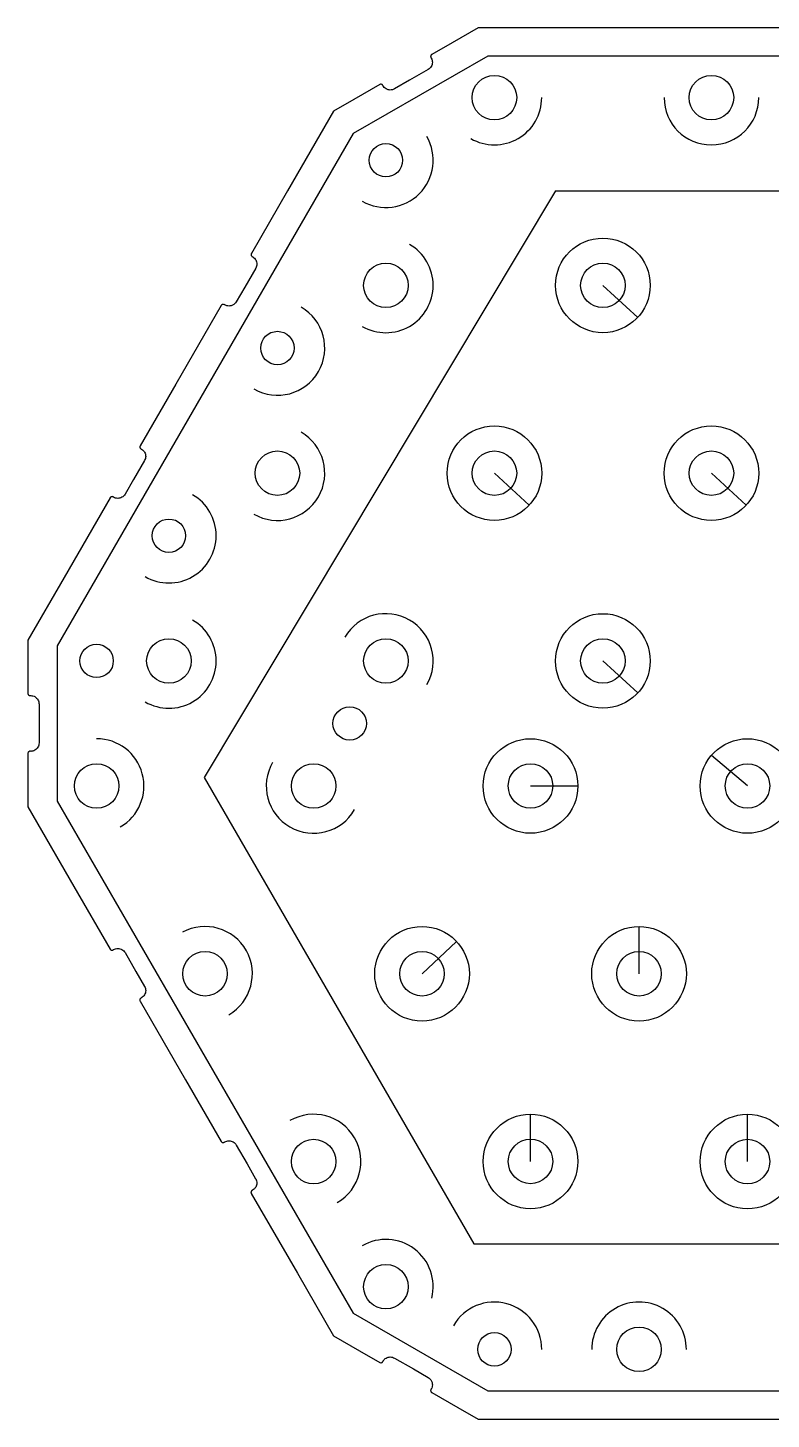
# Model space of a CAD drawing. Header units: millimetres. Extents: x -68 to 68, y -63 to 63.
# Drawn here: x -67.9 to -1.1, y -62.5 to 62.5 of the extents above; entities that cross this region are included whole.
import ezdxf

# ---------------------------------------------------------------- set-up
doc = ezdxf.new("R2010")
doc.units = ezdxf.units.MM

msp = doc.modelspace()

# ---------------------------------------------------------------- linework, layer by layer
at = {"color": 7, "linetype": 'Continuous'}
for p, q in [((-27.45, 62.53), (-29.78, 61.19)), ((-27.45, 62.53), (-29.78, 61.19)), ((27.45, 62.53), (-27.45, 62.53)), ((27.45, 62.53), (-27.45, 62.53)), ((-31.69, 60.04), (-31.7, 60)), ((-31.69, 60.04), (-31.7, 60)), ((-31.67, 60.07), (-31.69, 60.04)), ((-31.67, 60.07), (-31.69, 60.04)), ((-31.65, 60.11), (-31.67, 60.07)), ((-31.65, 60.11), (-31.67, 60.07)), ((-31.63, 60.12), (-31.65, 60.11)), ((-31.63, 60.12), (-31.65, 60.11)), ((-31.6, 60.14), (-31.63, 60.12)), ((-31.6, 60.14), (-31.63, 60.12)), ((-29.78, 61.19), (-31.6, 60.14)), ((-29.78, 61.19), (-31.6, 60.14)), ((-26.58, 60), (-38.67, 53.02)), ((-31.93, 58.8), (-33.62, 57.82)), ((-31.93, 58.8), (-33.62, 57.82)), ((-31.92, 58.79), (-31.93, 58.8)), ((-31.92, 58.79), (-31.93, 58.8)), ((-31.85, 58.84), (-31.92, 58.79)), ((-31.85, 58.84), (-31.92, 58.79)), ((-31.92, 58.79), (-31.92, 58.79)), ((-31.92, 58.79), (-31.92, 58.79)), ((-31.77, 58.91), (-31.85, 58.84)), ((-31.77, 58.91), (-31.85, 58.84)), ((-31.71, 58.98), (-31.77, 58.91)), ((-31.71, 58.98), (-31.77, 58.91)), ((-31.7, 60), (-31.71, 59.96)), ((-31.7, 60), (-31.71, 59.96)), ((-31.71, 59.96), (-31.7, 59.92)), ((-31.71, 59.96), (-31.7, 59.92)), ((-31.65, 59.07), (-31.71, 58.98)), ((-31.65, 59.07), (-31.71, 58.98)), ((-31.7, 59.92), (-31.69, 59.89)), ((-31.7, 59.92), (-31.69, 59.89)), ((-31.69, 59.89), (-31.68, 59.87)), ((-31.69, 59.89), (-31.68, 59.87)), ((-31.68, 59.87), (-31.68, 59.86)), ((-31.68, 59.87), (-31.68, 59.86)), ((-31.68, 59.86), (-31.66, 59.84)), ((-31.68, 59.86), (-31.66, 59.84)), ((-31.66, 59.84), (-31.65, 59.82)), ((-31.66, 59.84), (-31.65, 59.82)), ((-31.65, 59.82), (-31.65, 59.82)), ((-31.65, 59.82), (-31.65, 59.82)), ((-31.65, 59.82), (-31.6, 59.72)), ((-31.65, 59.82), (-31.65, 59.82)), ((-31.65, 59.82), (-31.65, 59.82)), ((-31.65, 59.82), (-31.6, 59.72)), ((-31.61, 59.15), (-31.65, 59.07)), ((-31.61, 59.15), (-31.65, 59.07)), ((-31.57, 59.25), (-31.61, 59.15)), ((-31.57, 59.25), (-31.61, 59.15)), ((-31.6, 59.72), (-31.57, 59.64)), ((-31.6, 59.72), (-31.57, 59.64)), ((-31.57, 59.64), (-31.56, 59.53)), ((-31.57, 59.64), (-31.56, 59.53)), ((-31.56, 59.34), (-31.57, 59.25)), ((-31.56, 59.34), (-31.57, 59.25)), ((-31.56, 59.53), (-31.54, 59.45)), ((-31.56, 59.53), (-31.54, 59.45)), ((-31.54, 59.45), (-31.56, 59.34)), ((-31.54, 59.45), (-31.56, 59.34)), ((26.58, 60), (-26.58, 60)), ((-33.62, 57.82), (-34.96, 57.05)), ((-33.62, 57.82), (-34.96, 57.05)), ((-36.28, 57.44), (-38.6, 56.09)), ((-36.28, 57.44), (-38.6, 56.09)), ((-36.27, 57.44), (-36.28, 57.44)), ((-36.27, 57.44), (-36.28, 57.44)), ((-36.26, 57.45), (-36.27, 57.44)), ((-36.26, 57.45), (-36.27, 57.44)), ((-36.22, 57.46), (-36.26, 57.45)), ((-36.22, 57.46), (-36.26, 57.45)), ((-36.18, 57.47), (-36.22, 57.46)), ((-36.18, 57.47), (-36.22, 57.46)), ((-36.14, 57.46), (-36.18, 57.47)), ((-36.14, 57.46), (-36.18, 57.47)), ((-36.1, 57.45), (-36.14, 57.46)), ((-36.1, 57.45), (-36.14, 57.46)), ((-36.07, 57.43), (-36.1, 57.45)), ((-36.07, 57.43), (-36.1, 57.45)), ((-36.03, 57.41), (-36.07, 57.43)), ((-36.03, 57.41), (-36.07, 57.43)), ((-36.02, 57.39), (-36.03, 57.41)), ((-36.02, 57.39), (-36.03, 57.41)), ((-36.01, 57.36), (-36.02, 57.39)), ((-36.01, 57.36), (-36.02, 57.39)), ((-35.99, 57.35), (-36.01, 57.36)), ((-35.99, 57.35), (-36.01, 57.36)), ((-35.98, 57.32), (-35.99, 57.35)), ((-35.98, 57.32), (-35.99, 57.35)), ((-35.93, 57.25), (-35.99, 57.32)), ((-35.99, 57.32), (-35.98, 57.32)), ((-35.93, 57.25), (-35.99, 57.32)), ((-35.99, 57.32), (-35.98, 57.32)), ((-35.98, 57.32), (-35.98, 57.32)), ((-35.98, 57.32), (-35.98, 57.32)), ((-35.87, 57.16), (-35.93, 57.25)), ((-35.87, 57.16), (-35.93, 57.25)), ((-35.8, 57.11), (-35.87, 57.16)), ((-35.8, 57.11), (-35.87, 57.16)), ((-35.71, 57.04), (-35.8, 57.11)), ((-35.71, 57.04), (-35.8, 57.11)), ((-35.63, 57.01), (-35.71, 57.04)), ((-35.63, 57.01), (-35.71, 57.04)), ((-35.53, 56.97), (-35.63, 57.01)), ((-35.53, 56.97), (-35.63, 57.01)), ((-35.44, 56.95), (-35.53, 56.97)), ((-35.44, 56.95), (-35.53, 56.97)), ((-35.33, 56.94), (-35.44, 56.95)), ((-35.33, 56.94), (-35.44, 56.95)), ((-35.25, 56.95), (-35.33, 56.94)), ((-35.25, 56.95), (-35.33, 56.94)), ((-35.14, 56.97), (-35.25, 56.95)), ((-35.14, 56.97), (-35.25, 56.95)), ((-35.06, 57), (-35.14, 56.97)), ((-35.06, 57), (-35.14, 56.97)), ((-34.95, 57.04), (-35.06, 57)), ((-34.95, 57.04), (-35.06, 57)), ((-34.96, 57.05), (-34.95, 57.04)), ((-34.96, 57.05), (-34.95, 57.04)), ((-34.95, 57.04), (-34.95, 57.04)), ((-34.95, 57.04), (-34.95, 57.04)), ((-40.43, 55.04), (-44.57, 47.88)), ((-40.43, 55.04), (-44.57, 47.88)), ((-38.6, 56.09), (-40.43, 55.04)), ((-38.6, 56.09), (-40.43, 55.04)), ((-38.67, 53.02), (-65.25, 6.98)), ((-20.49, 47.88), (-52.04, -4.86)), ((-44.57, 47.88), (-47.81, 42.25)), ((-44.57, 47.88), (-47.81, 42.25)), ((-20.49, 47.88), (26.99, 47.88)), ((-47.83, 42.23), (-47.84, 42.19)), ((-47.83, 42.23), (-47.84, 42.19)), ((-47.84, 42.19), (-47.84, 42.15)), ((-47.84, 42.19), (-47.84, 42.15)), ((-47.84, 42.15), (-47.84, 42.11)), ((-47.84, 42.15), (-47.84, 42.11)), ((-47.84, 42.11), (-47.83, 42.08)), ((-47.84, 42.11), (-47.83, 42.08)), ((-47.82, 42.24), (-47.83, 42.23)), ((-47.82, 42.24), (-47.83, 42.23)), ((-47.83, 42.08), (-47.8, 42.04)), ((-47.83, 42.08), (-47.8, 42.04)), ((-47.81, 42.25), (-47.82, 42.24)), ((-47.81, 42.25), (-47.82, 42.24)), ((-47.8, 42.04), (-47.78, 42.01)), ((-47.8, 42.04), (-47.78, 42.01)), ((-47.78, 42.01), (-47.76, 41.99)), ((-47.78, 42.01), (-47.76, 41.99)), ((-47.76, 41.99), (-47.74, 41.98)), ((-47.76, 41.99), (-47.74, 41.98)), ((-47.74, 41.98), (-47.72, 41.97)), ((-47.74, 41.98), (-47.72, 41.97)), ((-47.72, 41.97), (-47.7, 41.96)), ((-47.72, 41.97), (-47.7, 41.96)), ((-47.7, 41.96), (-47.7, 41.96)), ((-47.7, 41.96), (-47.69, 41.96)), ((-47.7, 41.96), (-47.7, 41.96)), ((-47.7, 41.96), (-47.69, 41.96)), ((-47.69, 41.96), (-47.61, 41.89)), ((-47.69, 41.96), (-47.61, 41.89)), ((-47.61, 41.89), (-47.54, 41.84)), ((-47.61, 41.89), (-47.54, 41.84)), ((-47.54, 41.84), (-47.47, 41.75)), ((-47.54, 41.84), (-47.47, 41.75)), ((-47.47, 41.75), (-47.42, 41.69)), ((-47.47, 41.75), (-47.42, 41.69)), ((-47.42, 41.69), (-47.38, 41.58)), ((-47.42, 41.69), (-47.38, 41.58)), ((-47.38, 41.58), (-47.34, 41.5)), ((-47.38, 41.58), (-47.34, 41.5)), ((-47.34, 41.5), (-47.33, 41.39)), ((-47.34, 41.5), (-47.33, 41.39)), ((-47.33, 41.39), (-47.32, 41.31)), ((-47.33, 41.39), (-47.32, 41.31)), ((-47.32, 41.31), (-47.33, 41.2)), ((-47.32, 41.31), (-47.33, 41.2)), ((-47.42, 40.93), (-48.4, 39.23)), ((-47.42, 40.93), (-48.4, 39.23)), ((-47.38, 41.01), (-47.42, 40.93)), ((-47.38, 41.01), (-47.42, 40.93)), ((-47.42, 40.93), (-47.42, 40.93)), ((-47.42, 40.93), (-47.42, 40.93)), ((-47.42, 40.93), (-47.42, 40.93)), ((-47.42, 40.93), (-47.42, 40.93)), ((-47.34, 41.11), (-47.38, 41.01)), ((-47.34, 41.11), (-47.38, 41.01)), ((-47.33, 41.2), (-47.34, 41.11)), ((-47.33, 41.2), (-47.34, 41.11)), ((-48.4, 39.23), (-49.17, 37.9)), ((-48.4, 39.23), (-49.17, 37.9)), ((-16.24, 39.38), (-13.11, 36.5)), ((-50.51, 37.58), (-54.59, 30.51)), ((-50.5, 37.6), (-50.51, 37.58)), ((-50.5, 37.6), (-50.51, 37.58)), ((-50.48, 37.62), (-50.5, 37.6)), ((-50.48, 37.62), (-50.5, 37.6)), ((-50.46, 37.64), (-50.48, 37.62)), ((-50.46, 37.64), (-50.48, 37.62)), ((-50.42, 37.67), (-50.46, 37.64)), ((-50.42, 37.67), (-50.46, 37.64)), ((-50.38, 37.67), (-50.42, 37.67)), ((-50.38, 37.67), (-50.42, 37.67)), ((-50.34, 37.68), (-50.38, 37.67)), ((-50.34, 37.68), (-50.38, 37.67)), ((-50.31, 37.67), (-50.34, 37.68)), ((-50.31, 37.67), (-50.34, 37.68)), ((-50.26, 37.67), (-50.31, 37.67)), ((-50.26, 37.67), (-50.31, 37.67)), ((-50.25, 37.66), (-50.26, 37.67)), ((-50.25, 37.66), (-50.26, 37.67)), ((-50.24, 37.65), (-50.25, 37.66)), ((-50.24, 37.65), (-50.25, 37.66)), ((-50.22, 37.64), (-50.24, 37.65)), ((-50.22, 37.64), (-50.24, 37.65)), ((-50.2, 37.63), (-50.22, 37.64)), ((-50.2, 37.63), (-50.22, 37.64)), ((-50.2, 37.62), (-50.2, 37.63)), ((-50.2, 37.62), (-50.2, 37.63)), ((-50.12, 37.59), (-50.2, 37.62)), ((-50.2, 37.62), (-50.2, 37.62)), ((-50.12, 37.59), (-50.2, 37.62)), ((-50.2, 37.62), (-50.2, 37.62)), ((-50.02, 37.55), (-50.12, 37.59)), ((-50.02, 37.55), (-50.12, 37.59)), ((-49.93, 37.53), (-50.02, 37.55)), ((-49.93, 37.53), (-50.02, 37.55)), ((-49.82, 37.52), (-49.93, 37.53)), ((-49.82, 37.52), (-49.93, 37.53)), ((-49.74, 37.53), (-49.82, 37.52)), ((-49.74, 37.53), (-49.82, 37.52)), ((-49.63, 37.55), (-49.74, 37.53)), ((-49.63, 37.55), (-49.74, 37.53)), ((-49.55, 37.58), (-49.63, 37.55)), ((-49.55, 37.58), (-49.63, 37.55)), ((-49.44, 37.62), (-49.55, 37.58)), ((-49.44, 37.62), (-49.55, 37.58)), ((-49.38, 37.67), (-49.44, 37.62)), ((-49.38, 37.67), (-49.44, 37.62)), ((-49.29, 37.74), (-49.38, 37.67)), ((-49.29, 37.74), (-49.38, 37.67)), ((-49.23, 37.81), (-49.29, 37.74)), ((-49.23, 37.81), (-49.29, 37.74)), ((-49.17, 37.9), (-49.23, 37.81)), ((-49.17, 37.9), (-49.23, 37.81)), ((-49.17, 37.9), (-49.17, 37.9)), ((-49.17, 37.9), (-49.17, 37.9)), ((-49.17, 37.9), (-49.17, 37.9)), ((-49.17, 37.9), (-49.17, 37.9)), ((-54.59, 30.51), (-57.8, 24.96)), ((-57.82, 24.9), (-57.83, 24.86)), ((-57.82, 24.9), (-57.83, 24.86)), ((-57.83, 24.86), (-57.82, 24.82)), ((-57.83, 24.86), (-57.82, 24.82)), ((-57.81, 24.94), (-57.82, 24.9)), ((-57.81, 24.94), (-57.82, 24.9)), ((-57.82, 24.82), (-57.81, 24.78)), ((-57.82, 24.82), (-57.81, 24.78)), ((-57.8, 24.96), (-57.81, 24.95)), ((-57.8, 24.96), (-57.81, 24.95)), ((-57.81, 24.95), (-57.81, 24.94)), ((-57.81, 24.95), (-57.81, 24.94)), ((-57.81, 24.78), (-57.79, 24.75)), ((-57.79, 24.75), (-57.77, 24.72)), ((-57.77, 24.72), (-57.74, 24.7)), ((-57.77, 24.72), (-57.74, 24.7)), ((-57.74, 24.7), (-57.72, 24.69)), ((-57.74, 24.7), (-57.72, 24.69)), ((-57.72, 24.69), (-57.7, 24.67)), ((-57.7, 24.67), (-57.68, 24.66)), ((-57.68, 24.66), (-57.68, 24.67)), ((-57.68, 24.67), (-57.68, 24.67)), ((-57.68, 24.67), (-57.59, 24.6)), ((-57.68, 24.66), (-57.68, 24.67)), ((-57.68, 24.67), (-57.68, 24.67)), ((-57.59, 24.6), (-57.52, 24.55)), ((-57.52, 24.55), (-57.45, 24.46)), ((-57.52, 24.55), (-57.45, 24.46)), ((-57.45, 24.46), (-57.4, 24.39)), ((-57.45, 24.46), (-57.4, 24.39)), ((-57.4, 24.39), (-57.36, 24.29)), ((-57.33, 23.82), (-57.37, 23.72)), ((-57.36, 24.29), (-57.33, 24.21)), ((-57.33, 24.21), (-57.31, 24.1)), ((-57.31, 23.9), (-57.33, 23.82)), ((-57.31, 24.1), (-57.3, 24.01)), ((-57.3, 24.01), (-57.31, 23.9)), ((-57.41, 23.64), (-58.39, 21.94)), ((-57.41, 23.64), (-58.39, 21.94)), ((-57.4, 23.64), (-57.41, 23.64)), ((-57.4, 23.64), (-57.41, 23.64)), ((-57.37, 23.72), (-57.4, 23.64)), ((-57.4, 23.64), (-57.4, 23.64)), ((-57.4, 23.64), (-57.4, 23.64)), ((-58.39, 21.94), (-59.16, 20.61)), ((-58.39, 21.94), (-59.16, 20.61)), ((-25.98, 22.5), (-22.86, 19.63)), ((-6.49, 22.5), (-3.37, 19.63)), ((-60.5, 20.29), (-64.63, 13.12)), ((-60.5, 20.29), (-64.63, 13.12)), ((-60.48, 20.3), (-60.5, 20.29)), ((-60.48, 20.3), (-60.5, 20.29)), ((-60.47, 20.33), (-60.48, 20.3)), ((-60.47, 20.33), (-60.48, 20.3)), ((-60.44, 20.35), (-60.47, 20.33)), ((-60.44, 20.35), (-60.47, 20.33)), ((-60.4, 20.37), (-60.44, 20.35)), ((-60.4, 20.37), (-60.44, 20.35)), ((-60.37, 20.38), (-60.4, 20.37)), ((-60.37, 20.38), (-60.4, 20.37)), ((-60.32, 20.39), (-60.37, 20.38)), ((-60.32, 20.39), (-60.37, 20.38)), ((-60.29, 20.38), (-60.32, 20.39)), ((-60.29, 20.38), (-60.32, 20.39)), ((-60.25, 20.37), (-60.29, 20.38)), ((-60.25, 20.37), (-60.29, 20.38)), ((-60.24, 20.37), (-60.25, 20.37)), ((-60.24, 20.37), (-60.25, 20.37)), ((-60.22, 20.36), (-60.24, 20.37)), ((-60.22, 20.36), (-60.24, 20.37)), ((-60.21, 20.35), (-60.22, 20.36)), ((-60.21, 20.35), (-60.22, 20.36)), ((-60.18, 20.33), (-60.21, 20.35)), ((-60.18, 20.33), (-60.21, 20.35)), ((-60.1, 20.29), (-60.18, 20.33)), ((-60.18, 20.33), (-60.18, 20.33)), ((-60.18, 20.33), (-60.18, 20.33)), ((-60.1, 20.29), (-60.18, 20.33)), ((-60.18, 20.33), (-60.18, 20.33)), ((-60.18, 20.33), (-60.18, 20.33)), ((-60, 20.25), (-60.1, 20.29)), ((-60, 20.25), (-60.1, 20.29)), ((-59.92, 20.24), (-60, 20.25)), ((-59.92, 20.24), (-60, 20.25)), ((-59.81, 20.23), (-59.92, 20.24)), ((-59.81, 20.23), (-59.92, 20.24)), ((-59.72, 20.24), (-59.81, 20.23)), ((-59.72, 20.24), (-59.81, 20.23)), ((-59.61, 20.25), (-59.72, 20.24)), ((-59.61, 20.25), (-59.72, 20.24)), ((-59.53, 20.29), (-59.61, 20.25)), ((-59.53, 20.29), (-59.61, 20.25)), ((-59.43, 20.33), (-59.53, 20.29)), ((-59.43, 20.33), (-59.53, 20.29)), ((-59.36, 20.38), (-59.43, 20.33)), ((-59.36, 20.38), (-59.43, 20.33)), ((-59.27, 20.45), (-59.36, 20.38)), ((-59.27, 20.45), (-59.36, 20.38)), ((-59.22, 20.52), (-59.27, 20.45)), ((-59.22, 20.52), (-59.27, 20.45)), ((-59.15, 20.6), (-59.22, 20.52)), ((-59.15, 20.6), (-59.22, 20.52)), ((-59.16, 20.61), (-59.15, 20.61)), ((-59.16, 20.61), (-59.15, 20.61)), ((-59.15, 20.61), (-59.15, 20.6)), ((-59.15, 20.61), (-59.15, 20.6)), ((-64.63, 13.12), (-67.88, 7.49)), ((-64.63, 13.12), (-67.88, 7.49)), ((-67.88, 7.49), (-67.88, 4.81)), ((-67.88, 7.49), (-67.88, 4.81)), ((-65.25, 6.98), (-65.25, -6.98)), ((-16.24, 5.62), (-13.11, 2.75)), ((-67.88, 4.81), (-67.88, 2.7)), ((-67.88, 4.81), (-67.88, 2.7)), ((-67.88, 2.7), (-67.89, 2.7)), ((-67.89, 2.7), (-67.88, 2.66)), ((-67.88, 2.7), (-67.89, 2.7)), ((-67.89, 2.7), (-67.88, 2.66)), ((-67.88, 2.66), (-67.87, 2.62)), ((-67.88, 2.66), (-67.87, 2.62)), ((-67.87, 2.62), (-67.85, 2.58)), ((-67.87, 2.62), (-67.85, 2.58)), ((-67.85, 2.58), (-67.83, 2.56)), ((-67.85, 2.58), (-67.83, 2.56)), ((-67.83, 2.56), (-67.79, 2.53)), ((-67.83, 2.56), (-67.79, 2.53)), ((-67.79, 2.53), (-67.76, 2.51)), ((-67.79, 2.53), (-67.76, 2.51)), ((-67.76, 2.51), (-67.72, 2.5)), ((-67.76, 2.51), (-67.72, 2.5)), ((-67.72, 2.5), (-67.68, 2.5)), ((-67.72, 2.5), (-67.68, 2.5)), ((-67.63, 2.5), (-67.63, 2.51)), ((-67.63, 2.51), (-67.52, 2.49)), ((-67.63, 2.5), (-67.63, 2.51)), ((-67.63, 2.51), (-67.52, 2.49)), ((-67.63, 2.5), (-67.63, 2.5)), ((-67.63, 2.5), (-67.63, 2.5)), ((-67.68, 2.5), (-67.65, 2.5)), ((-67.68, 2.5), (-67.65, 2.5)), ((-67.65, 2.5), (-67.63, 2.5)), ((-67.65, 2.5), (-67.63, 2.5)), ((-67.52, 2.49), (-67.44, 2.48)), ((-67.52, 2.49), (-67.44, 2.48)), ((-67.44, 2.48), (-67.33, 2.44)), ((-67.44, 2.48), (-67.33, 2.44)), ((-67.33, 2.44), (-67.25, 2.41)), ((-67.33, 2.44), (-67.25, 2.41)), ((-67.25, 2.41), (-67.17, 2.34)), ((-67.25, 2.41), (-67.17, 2.34)), ((-67.17, 2.34), (-67.1, 2.28)), ((-67.17, 2.34), (-67.1, 2.28)), ((-67.1, 2.28), (-67.03, 2.2)), ((-67.1, 2.28), (-67.03, 2.2)), ((-67.03, 2.2), (-66.98, 2.13)), ((-67.03, 2.2), (-66.98, 2.13)), ((-66.98, 2.13), (-66.93, 2.03)), ((-66.98, 2.13), (-66.93, 2.03)), ((-66.93, 2.03), (-66.9, 1.95)), ((-66.93, 2.03), (-66.9, 1.95)), ((-66.9, 1.95), (-66.89, 1.84)), ((-66.9, 1.95), (-66.89, 1.84)), ((-66.89, 1.84), (-66.88, 1.75)), ((-66.89, 1.84), (-66.88, 1.75)), ((-66.88, 1.75), (-66.88, -0.21)), ((-66.88, 1.75), (-66.88, -0.21)), ((-66.88, -0.21), (-66.88, -1.75)), ((-66.88, -0.21), (-66.88, -1.75)), ((-67.68, -2.5), (-67.73, -2.5)), ((-67.68, -2.5), (-67.73, -2.5)), ((-67.66, -2.5), (-67.68, -2.5)), ((-67.68, -2.5), (-67.68, -2.5)), ((-67.68, -2.5), (-67.68, -2.5)), ((-67.66, -2.5), (-67.68, -2.5)), ((-67.68, -2.5), (-67.68, -2.5)), ((-67.68, -2.5), (-67.68, -2.5)), ((-67.55, -2.5), (-67.63, -2.51)), ((-67.55, -2.5), (-67.63, -2.51)), ((-67.44, -2.48), (-67.55, -2.5)), ((-67.44, -2.48), (-67.55, -2.5)), ((-67.36, -2.45), (-67.44, -2.48)), ((-67.36, -2.45), (-67.44, -2.48)), ((-67.25, -2.41), (-67.36, -2.45)), ((-67.25, -2.41), (-67.36, -2.45)), ((-67.18, -2.35), (-67.25, -2.41)), ((-67.18, -2.35), (-67.25, -2.41)), ((-67.1, -2.28), (-67.18, -2.35)), ((-67.1, -2.28), (-67.18, -2.35)), ((-67.04, -2.22), (-67.1, -2.28)), ((-67.04, -2.22), (-67.1, -2.28)), ((-66.98, -2.13), (-67.04, -2.22)), ((-66.98, -2.13), (-67.04, -2.22)), ((-66.94, -2.05), (-66.98, -2.13)), ((-66.94, -2.05), (-66.98, -2.13)), ((-66.9, -1.95), (-66.94, -2.05)), ((-66.9, -1.95), (-66.94, -2.05)), ((-66.89, -1.86), (-66.9, -1.95)), ((-66.89, -1.86), (-66.9, -1.95)), ((-66.88, -1.75), (-66.89, -1.86)), ((-66.88, -1.75), (-66.89, -1.86)), ((-66.88, -1.75), (-66.88, -1.75)), ((-66.88, -1.75), (-66.88, -1.75)), ((-67.88, -2.67), (-67.89, -2.7)), ((-67.88, -2.67), (-67.89, -2.7)), ((-67.89, -2.7), (-67.88, -5.39)), ((-67.89, -2.7), (-67.88, -5.39)), ((-67.87, -2.62), (-67.88, -2.67)), ((-67.87, -2.62), (-67.88, -2.67)), ((-67.85, -2.59), (-67.87, -2.62)), ((-67.85, -2.59), (-67.87, -2.62)), ((-67.83, -2.56), (-67.85, -2.59)), ((-67.83, -2.56), (-67.85, -2.59)), ((-67.8, -2.54), (-67.83, -2.56)), ((-67.8, -2.54), (-67.83, -2.56)), ((-67.76, -2.51), (-67.8, -2.54)), ((-67.76, -2.51), (-67.8, -2.54)), ((-67.73, -2.5), (-67.76, -2.51)), ((-67.73, -2.5), (-67.76, -2.51)), ((-67.63, -2.51), (-67.66, -2.5)), ((-67.63, -2.51), (-67.66, -2.5)), ((-3.25, -5.62), (-6.49, -2.88)), ((-52.04, -4.86), (-27.84, -46.78)), ((-67.88, -5.39), (-67.88, -7.5)), ((-67.88, -5.39), (-67.88, -7.5)), ((-22.74, -5.62), (-18.49, -5.62)), ((-67.88, -7.5), (-63.75, -14.66)), ((-67.88, -7.5), (-63.75, -14.66)), ((-65.25, -6.98), (-38.67, -53.02)), ((-63.75, -14.66), (-60.5, -20.28)), ((-63.75, -14.66), (-60.5, -20.28)), ((-12.99, -22.5), (-12.99, -18.25)), ((-32.48, -22.5), (-29.39, -19.59)), ((-60.5, -20.28), (-60.49, -20.31)), ((-60.5, -20.28), (-60.49, -20.31)), ((-60.49, -20.31), (-60.47, -20.33)), ((-60.49, -20.31), (-60.47, -20.33)), ((-60.47, -20.33), (-60.44, -20.35)), ((-60.47, -20.33), (-60.44, -20.35)), ((-60.44, -20.35), (-60.41, -20.37)), ((-60.44, -20.35), (-60.41, -20.37)), ((-60.41, -20.37), (-60.36, -20.38)), ((-60.41, -20.37), (-60.36, -20.38)), ((-60.36, -20.38), (-60.33, -20.39)), ((-60.36, -20.38), (-60.33, -20.39)), ((-60.33, -20.39), (-60.29, -20.38)), ((-60.33, -20.39), (-60.29, -20.38)), ((-60.29, -20.38), (-60.25, -20.37)), ((-60.29, -20.38), (-60.25, -20.37)), ((-60.25, -20.37), (-60.24, -20.36)), ((-60.25, -20.37), (-60.24, -20.36)), ((-60.24, -20.36), (-60.23, -20.35)), ((-60.24, -20.36), (-60.23, -20.35)), ((-60.23, -20.35), (-60.2, -20.34)), ((-60.23, -20.35), (-60.2, -20.34)), ((-60.2, -20.34), (-60.18, -20.33)), ((-60.2, -20.34), (-60.18, -20.33)), ((-60.19, -20.32), (-60.09, -20.28)), ((-60.19, -20.32), (-60.09, -20.28)), ((-60.19, -20.33), (-60.19, -20.32)), ((-60.19, -20.33), (-60.19, -20.32)), ((-60.18, -20.33), (-60.19, -20.33)), ((-60.18, -20.33), (-60.19, -20.33)), ((-60.09, -20.28), (-60, -20.25)), ((-60.09, -20.28), (-60, -20.25)), ((-60, -20.25), (-59.9, -20.23)), ((-60, -20.25), (-59.9, -20.23)), ((-59.9, -20.23), (-59.81, -20.22)), ((-59.9, -20.23), (-59.81, -20.22)), ((-59.81, -20.22), (-59.7, -20.24)), ((-59.81, -20.22), (-59.7, -20.24)), ((-59.7, -20.24), (-59.61, -20.25)), ((-59.7, -20.24), (-59.61, -20.25)), ((-59.61, -20.25), (-59.51, -20.29)), ((-59.61, -20.25), (-59.51, -20.29)), ((-59.51, -20.29), (-59.43, -20.32)), ((-59.51, -20.29), (-59.43, -20.32)), ((-59.43, -20.32), (-59.34, -20.39)), ((-59.43, -20.32), (-59.34, -20.39)), ((-59.34, -20.39), (-59.27, -20.44)), ((-59.34, -20.39), (-59.27, -20.44)), ((-59.27, -20.44), (-59.21, -20.53)), ((-59.27, -20.44), (-59.21, -20.53)), ((-59.21, -20.53), (-59.15, -20.6)), ((-59.21, -20.53), (-59.15, -20.6)), ((-59.15, -20.6), (-58.18, -22.3)), ((-59.15, -20.6), (-58.18, -22.3)), ((-58.18, -22.3), (-57.41, -23.63)), ((-58.18, -22.3), (-57.41, -23.63)), ((-57.41, -23.63), (-57.41, -23.63)), ((-57.41, -23.63), (-57.4, -23.63)), ((-57.41, -23.63), (-57.41, -23.63)), ((-57.41, -23.63), (-57.4, -23.63)), ((-57.4, -23.63), (-57.36, -23.73)), ((-57.4, -23.63), (-57.36, -23.73)), ((-57.36, -23.73), (-57.33, -23.81)), ((-57.36, -23.73), (-57.33, -23.81)), ((-57.82, -24.78), (-57.83, -24.82)), ((-57.82, -24.78), (-57.83, -24.82)), ((-57.83, -24.82), (-57.83, -24.86)), ((-57.83, -24.82), (-57.83, -24.86)), ((-57.83, -24.86), (-57.82, -24.9)), ((-57.83, -24.86), (-57.82, -24.9)), ((-57.8, -24.75), (-57.82, -24.78)), ((-57.8, -24.75), (-57.82, -24.78)), ((-57.82, -24.9), (-57.82, -24.94)), ((-57.82, -24.9), (-57.82, -24.94)), ((-57.82, -24.94), (-57.81, -24.95)), ((-57.82, -24.94), (-57.81, -24.95)), ((-57.81, -24.95), (-57.8, -24.96)), ((-57.81, -24.95), (-57.8, -24.96)), ((-57.77, -24.71), (-57.8, -24.75)), ((-57.77, -24.71), (-57.8, -24.75)), ((-57.8, -24.96), (-53.72, -32.02)), ((-57.8, -24.96), (-53.72, -32.02)), ((-57.75, -24.7), (-57.77, -24.71)), ((-57.75, -24.7), (-57.77, -24.71)), ((-57.73, -24.68), (-57.75, -24.7)), ((-57.73, -24.68), (-57.75, -24.7)), ((-57.71, -24.67), (-57.73, -24.68)), ((-57.71, -24.67), (-57.73, -24.68)), ((-57.68, -24.66), (-57.71, -24.67)), ((-57.68, -24.66), (-57.71, -24.67)), ((-57.61, -24.61), (-57.68, -24.66)), ((-57.61, -24.61), (-57.68, -24.66)), ((-57.68, -24.66), (-57.68, -24.66)), ((-57.68, -24.66), (-57.68, -24.66)), ((-57.68, -24.66), (-57.68, -24.66)), ((-57.68, -24.66), (-57.68, -24.66)), ((-57.52, -24.54), (-57.61, -24.61)), ((-57.52, -24.54), (-57.61, -24.61)), ((-57.47, -24.48), (-57.52, -24.54)), ((-57.47, -24.48), (-57.52, -24.54)), ((-57.4, -24.39), (-57.47, -24.48)), ((-57.4, -24.39), (-57.47, -24.48)), ((-57.37, -24.31), (-57.4, -24.39)), ((-57.37, -24.31), (-57.4, -24.39)), ((-57.33, -24.21), (-57.37, -24.31)), ((-57.33, -24.21), (-57.37, -24.31)), ((-57.33, -23.81), (-57.31, -23.92)), ((-57.33, -23.81), (-57.31, -23.92)), ((-57.32, -24.12), (-57.33, -24.21)), ((-57.32, -24.12), (-57.33, -24.21)), ((-57.3, -24.01), (-57.32, -24.12)), ((-57.3, -24.01), (-57.32, -24.12)), ((-57.31, -23.92), (-57.3, -24.01)), ((-57.31, -23.92), (-57.3, -24.01)), ((-53.72, -32.02), (-50.52, -37.57)), ((-53.72, -32.02), (-50.52, -37.57)), ((-22.74, -39.37), (-22.74, -35.12)), ((-3.25, -39.38), (-3.25, -35.13)), ((-49.91, -37.53), (-49.83, -37.51)), ((-49.91, -37.53), (-49.83, -37.51)), ((-49.83, -37.51), (-49.72, -37.53)), ((-49.83, -37.51), (-49.72, -37.53)), ((-50.52, -37.57), (-50.5, -37.6)), ((-50.52, -37.57), (-50.5, -37.6)), ((-50.5, -37.6), (-50.49, -37.62)), ((-50.5, -37.6), (-50.49, -37.62)), ((-50.49, -37.62), (-50.45, -37.64)), ((-50.49, -37.62), (-50.45, -37.64)), ((-50.45, -37.64), (-50.42, -37.66)), ((-50.45, -37.64), (-50.42, -37.66)), ((-50.42, -37.66), (-50.38, -37.67)), ((-50.42, -37.66), (-50.38, -37.67)), ((-50.38, -37.67), (-50.34, -37.68)), ((-50.38, -37.67), (-50.34, -37.68)), ((-50.34, -37.68), (-50.3, -37.67)), ((-50.34, -37.68), (-50.3, -37.67)), ((-50.3, -37.67), (-50.27, -37.66)), ((-50.3, -37.67), (-50.27, -37.66)), ((-50.27, -37.66), (-50.25, -37.65)), ((-50.27, -37.66), (-50.25, -37.65)), ((-50.25, -37.65), (-50.24, -37.65)), ((-50.25, -37.65), (-50.24, -37.65)), ((-50.24, -37.65), (-50.22, -37.63)), ((-50.24, -37.65), (-50.22, -37.63)), ((-50.22, -37.63), (-50.2, -37.62)), ((-50.22, -37.63), (-50.2, -37.62)), ((-50.2, -37.62), (-50.1, -37.57)), ((-50.2, -37.62), (-50.1, -37.57)), ((-50.2, -37.62), (-50.2, -37.62)), ((-50.2, -37.62), (-50.2, -37.62)), ((-50.2, -37.62), (-50.2, -37.62)), ((-50.2, -37.62), (-50.2, -37.62)), ((-50.1, -37.57), (-50.02, -37.54)), ((-50.1, -37.57), (-50.02, -37.54)), ((-50.02, -37.54), (-49.91, -37.53)), ((-50.02, -37.54), (-49.91, -37.53)), ((-49.72, -37.53), (-49.63, -37.54)), ((-49.72, -37.53), (-49.63, -37.54)), ((-49.63, -37.54), (-49.53, -37.58)), ((-49.63, -37.54), (-49.53, -37.58)), ((-49.53, -37.58), (-49.45, -37.62)), ((-49.53, -37.58), (-49.45, -37.62)), ((-49.45, -37.62), (-49.36, -37.68)), ((-49.45, -37.62), (-49.36, -37.68)), ((-49.36, -37.68), (-49.29, -37.74)), ((-49.36, -37.68), (-49.29, -37.74)), ((-49.29, -37.74), (-49.22, -37.82)), ((-49.29, -37.74), (-49.22, -37.82)), ((-49.22, -37.82), (-49.17, -37.89)), ((-49.22, -37.82), (-49.17, -37.89)), ((-49.17, -37.9), (-49.18, -37.9)), ((-49.18, -37.9), (-48.2, -39.59)), ((-49.17, -37.9), (-49.18, -37.9)), ((-49.18, -37.9), (-48.2, -39.59)), ((-49.17, -37.89), (-49.17, -37.9)), ((-49.17, -37.89), (-49.17, -37.9)), ((-48.2, -39.59), (-47.43, -40.93)), ((-48.2, -39.59), (-47.43, -40.93)), ((-47.43, -40.93), (-47.42, -40.93)), ((-47.43, -40.93), (-47.42, -40.93)), ((-47.42, -40.93), (-47.42, -40.92)), ((-47.42, -40.92), (-47.38, -41.03)), ((-47.42, -40.93), (-47.42, -40.92)), ((-47.42, -40.92), (-47.38, -41.03)), ((-47.38, -41.03), (-47.34, -41.11)), ((-47.38, -41.03), (-47.34, -41.11)), ((-47.34, -41.11), (-47.33, -41.22)), ((-47.34, -41.11), (-47.33, -41.22)), ((-47.33, -41.22), (-47.32, -41.3)), ((-47.33, -41.22), (-47.32, -41.3)), ((-47.84, -42.12), (-47.85, -42.15)), ((-47.84, -42.12), (-47.85, -42.15)), ((-47.85, -42.15), (-47.84, -42.19)), ((-47.85, -42.15), (-47.84, -42.19)), ((-47.83, -42.07), (-47.84, -42.12)), ((-47.83, -42.07), (-47.84, -42.12)), ((-47.84, -42.19), (-47.83, -42.23)), ((-47.84, -42.19), (-47.83, -42.23)), ((-47.81, -42.04), (-47.83, -42.07)), ((-47.81, -42.04), (-47.83, -42.07)), ((-47.83, -42.23), (-47.82, -42.24)), ((-47.83, -42.23), (-47.82, -42.24)), ((-47.82, -42.24), (-47.82, -42.25)), ((-47.82, -42.24), (-47.82, -42.25)), ((-47.82, -42.25), (-43.68, -49.42)), ((-47.82, -42.25), (-43.68, -49.42)), ((-47.79, -42.01), (-47.81, -42.04)), ((-47.79, -42.01), (-47.81, -42.04)), ((-47.77, -41.99), (-47.79, -42.01)), ((-47.77, -41.99), (-47.79, -42.01)), ((-47.74, -41.98), (-47.77, -41.99)), ((-47.74, -41.98), (-47.77, -41.99)), ((-47.73, -41.97), (-47.74, -41.98)), ((-47.73, -41.97), (-47.74, -41.98)), ((-47.7, -41.95), (-47.73, -41.97)), ((-47.7, -41.95), (-47.73, -41.97)), ((-47.63, -41.9), (-47.7, -41.96)), ((-47.63, -41.9), (-47.7, -41.96)), ((-47.7, -41.96), (-47.7, -41.95)), ((-47.7, -41.95), (-47.7, -41.95)), ((-47.7, -41.96), (-47.7, -41.95)), ((-47.7, -41.95), (-47.7, -41.95)), ((-47.54, -41.84), (-47.63, -41.9)), ((-47.54, -41.84), (-47.63, -41.9)), ((-47.49, -41.77), (-47.54, -41.84)), ((-47.49, -41.77), (-47.54, -41.84)), ((-47.42, -41.68), (-47.49, -41.77)), ((-47.42, -41.68), (-47.49, -41.77)), ((-47.39, -41.6), (-47.42, -41.68)), ((-47.39, -41.6), (-47.42, -41.68)), ((-47.34, -41.5), (-47.39, -41.6)), ((-47.34, -41.5), (-47.39, -41.6)), ((-47.33, -41.41), (-47.34, -41.5)), ((-47.33, -41.41), (-47.34, -41.5)), ((-47.32, -41.3), (-47.33, -41.41)), ((-47.32, -41.3), (-47.33, -41.41)), ((-27.84, -46.78), (20.46, -46.78)), ((-43.68, -49.42), (-40.43, -55.04)), ((-43.68, -49.42), (-40.43, -55.04)), ((-38.67, -53.02), (-26.58, -60)), ((-40.43, -55.04), (-38.11, -56.38)), ((-40.43, -55.04), (-38.11, -56.38)), ((-38.11, -56.38), (-36.28, -57.44)), ((-38.11, -56.38), (-36.28, -57.44)), ((-36.28, -57.44), (-36.27, -57.45)), ((-36.28, -57.44), (-36.27, -57.45)), ((-36.27, -57.45), (-36.26, -57.45)), ((-36.27, -57.45), (-36.26, -57.45)), ((-36.26, -57.45), (-36.18, -57.47)), ((-36.26, -57.45), (-36.18, -57.47)), ((-36.18, -57.47), (-36.14, -57.46)), ((-36.18, -57.47), (-36.14, -57.46)), ((-36.14, -57.46), (-36.1, -57.45)), ((-36.14, -57.46), (-36.1, -57.45)), ((-36.1, -57.45), (-36.06, -57.43)), ((-36.1, -57.45), (-36.06, -57.43)), ((-36.06, -57.43), (-36.04, -57.41)), ((-36.06, -57.43), (-36.04, -57.41)), ((-36.04, -57.41), (-36.02, -57.38)), ((-36.04, -57.41), (-36.02, -57.38)), ((-36.02, -57.38), (-36.01, -57.36)), ((-36.02, -57.38), (-36.01, -57.36)), ((-36.01, -57.36), (-35.99, -57.34)), ((-36.01, -57.36), (-35.99, -57.34)), ((-35.99, -57.32), (-35.92, -57.23)), ((-35.99, -57.32), (-35.92, -57.23)), ((-35.99, -57.34), (-35.98, -57.32)), ((-35.98, -57.32), (-35.99, -57.32)), ((-35.99, -57.34), (-35.98, -57.32)), ((-35.98, -57.32), (-35.99, -57.32)), ((-35.98, -57.32), (-35.98, -57.32)), ((-35.98, -57.32), (-35.98, -57.32)), ((-35.92, -57.23), (-35.87, -57.16)), ((-35.92, -57.23), (-35.87, -57.16)), ((-35.87, -57.16), (-35.78, -57.09)), ((-35.87, -57.16), (-35.78, -57.09)), ((-35.78, -57.09), (-35.71, -57.04)), ((-35.78, -57.09), (-35.71, -57.04)), ((-35.71, -57.04), (-35.61, -57)), ((-35.71, -57.04), (-35.61, -57)), ((-35.61, -57), (-35.53, -56.97)), ((-35.61, -57), (-35.53, -56.97)), ((-35.53, -56.97), (-35.42, -56.95)), ((-35.53, -56.97), (-35.42, -56.95)), ((-35.42, -56.95), (-35.33, -56.94)), ((-35.42, -56.95), (-35.33, -56.94)), ((-35.33, -56.94), (-35.22, -56.95)), ((-35.33, -56.94), (-35.22, -56.95)), ((-35.22, -56.95), (-35.14, -56.97)), ((-35.22, -56.95), (-35.14, -56.97)), ((-35.14, -56.97), (-35.03, -57.01)), ((-35.14, -56.97), (-35.03, -57.01)), ((-35.03, -57.01), (-34.95, -57.04)), ((-35.03, -57.01), (-34.95, -57.04)), ((-34.95, -57.04), (-33.26, -58.02)), ((-34.95, -57.04), (-33.26, -58.02)), ((-33.26, -58.02), (-31.93, -58.8)), ((-33.26, -58.02), (-31.93, -58.8)), ((-31.93, -58.8), (-31.92, -58.79)), ((-31.93, -58.8), (-31.92, -58.79)), ((-31.92, -58.79), (-31.92, -58.79)), ((-31.92, -58.79), (-31.83, -58.86)), ((-31.92, -58.79), (-31.92, -58.79)), ((-31.92, -58.79), (-31.83, -58.86)), ((-31.83, -58.86), (-31.77, -58.91)), ((-31.83, -58.86), (-31.77, -58.91)), ((-31.77, -58.91), (-31.7, -59)), ((-31.77, -58.91), (-31.7, -59)), ((-31.7, -59.93), (-31.71, -59.96)), ((-31.7, -59.93), (-31.71, -59.96)), ((-31.71, -59.96), (-31.7, -60.01)), ((-31.71, -59.96), (-31.7, -60.01)), ((-31.7, -59), (-31.65, -59.07)), ((-31.7, -59), (-31.65, -59.07)), ((-31.69, -59.89), (-31.7, -59.93)), ((-31.69, -59.89), (-31.7, -59.93)), ((-31.7, -60.01), (-31.69, -60.04)), ((-31.7, -60.01), (-31.69, -60.04)), ((-31.68, -59.88), (-31.69, -59.89)), ((-31.68, -59.88), (-31.69, -59.89)), ((-31.67, -59.85), (-31.68, -59.86)), ((-31.67, -59.85), (-31.68, -59.86)), ((-31.68, -59.86), (-31.68, -59.88)), ((-31.68, -59.86), (-31.68, -59.88)), ((-31.65, -59.82), (-31.67, -59.85)), ((-31.65, -59.82), (-31.67, -59.85)), ((-31.65, -59.07), (-31.6, -59.17)), ((-31.65, -59.07), (-31.6, -59.17)), ((-31.61, -59.74), (-31.65, -59.82)), ((-31.61, -59.74), (-31.65, -59.82)), ((-31.65, -59.82), (-31.65, -59.82)), ((-31.65, -59.82), (-31.65, -59.82)), ((-31.65, -59.82), (-31.65, -59.82)), ((-31.65, -59.82), (-31.65, -59.82)), ((-31.57, -59.64), (-31.61, -59.74)), ((-31.57, -59.64), (-31.61, -59.74)), ((-31.6, -59.17), (-31.57, -59.25)), ((-31.6, -59.17), (-31.57, -59.25)), ((-31.57, -59.25), (-31.56, -59.36)), ((-31.57, -59.25), (-31.56, -59.36)), ((-31.56, -59.56), (-31.57, -59.64)), ((-31.56, -59.56), (-31.57, -59.64)), ((-31.56, -59.36), (-31.54, -59.45)), ((-31.56, -59.36), (-31.54, -59.45)), ((-31.54, -59.45), (-31.56, -59.56)), ((-31.54, -59.45), (-31.56, -59.56)), ((-26.58, -60), (26.58, -60)), ((-31.69, -60.04), (-31.67, -60.08)), ((-31.69, -60.04), (-31.67, -60.08)), ((-31.67, -60.08), (-31.65, -60.11)), ((-31.67, -60.08), (-31.65, -60.11)), ((-31.65, -60.11), (-31.62, -60.13)), ((-31.65, -60.11), (-31.62, -60.13)), ((-31.62, -60.13), (-31.6, -60.14)), ((-31.62, -60.13), (-31.6, -60.14)), ((-31.6, -60.14), (-29.28, -61.48)), ((-31.6, -60.14), (-29.28, -61.48)), ((-29.28, -61.48), (-27.45, -62.54)), ((-29.28, -61.48), (-27.45, -62.54)), ((-27.45, -62.54), (27.45, -62.54)), ((-27.45, -62.54), (27.45, -62.54))]:
    msp.add_line(p, q, dxfattribs=at)
for centre, radius in [((-25.98, 56.26), 2), ((-6.49, 56.26), 2), ((-35.73, 50.63), 1.5), ((-16.24, 39.38), 4.25), ((-35.73, 39.38), 2), ((-16.24, 39.38), 2), ((-45.47, 33.75), 1.5), ((-25.98, 22.5), 4.25), ((-6.49, 22.5), 4.25), ((-45.47, 22.5), 2), ((-25.98, 22.5), 2), ((-6.49, 22.5), 2), ((-55.22, 16.88), 1.5), ((-16.24, 5.62), 4.25), ((-55.22, 5.62), 2), ((-35.73, 5.62), 2), ((-16.24, 5.62), 2), ((-61.71, 5.62), 1.5), ((-38.98, 0), 1.5), ((-22.74, -5.62), 4.25), ((-3.25, -5.62), 4.25), ((-61.71, -5.62), 2), ((-42.22, -5.62), 2), ((-22.74, -5.62), 2), ((-3.25, -5.62), 2), ((-32.48, -22.5), 4.25), ((-12.99, -22.5), 4.25), ((-51.97, -22.5), 2), ((-32.48, -22.5), 2), ((-12.99, -22.5), 2), ((-22.74, -39.37), 4.25), ((-3.25, -39.38), 4.25), ((-42.22, -39.38), 2), ((-22.74, -39.37), 2), ((-3.25, -39.38), 2), ((-35.73, -50.63), 2), ((-25.98, -56.26), 1.5), ((-12.99, -56.26), 2)]:
    msp.add_circle(centre, radius, dxfattribs=at)
for centre, start, end in [((-25.98, 56.26), 240.0032, 0), ((-6.49, 56.26), 180, 0), ((-35.73, 50.63), 240, 30.0032), ((-35.73, 39.38), 240, 60.0032), ((-45.47, 33.75), 240, 60), ((-45.47, 22.5), 240, 60), ((-55.22, 16.88), 239.9967, 60), ((-55.22, 5.62), 239.9853, 60), ((-35.73, 5.62), 329.9855, 149.9855), ((-61.71, -5.62), 300.0034, 89.9997), ((-42.22, -5.62), 149.9855, 329.9855), ((-51.97, -22.5), 299.9994, 118.4321), ((-42.22, -39.38), 299.9994, 119.9994), ((-35.73, -50.63), 346.1009, 119.9994), ((-25.98, -56.26), 0, 149.9968), ((-12.99, -56.26), 359.9999, 180.0001)]:
    msp.add_arc(centre, 4.25, start, end, dxfattribs=at)

doc.saveas('drawing.dxf')
